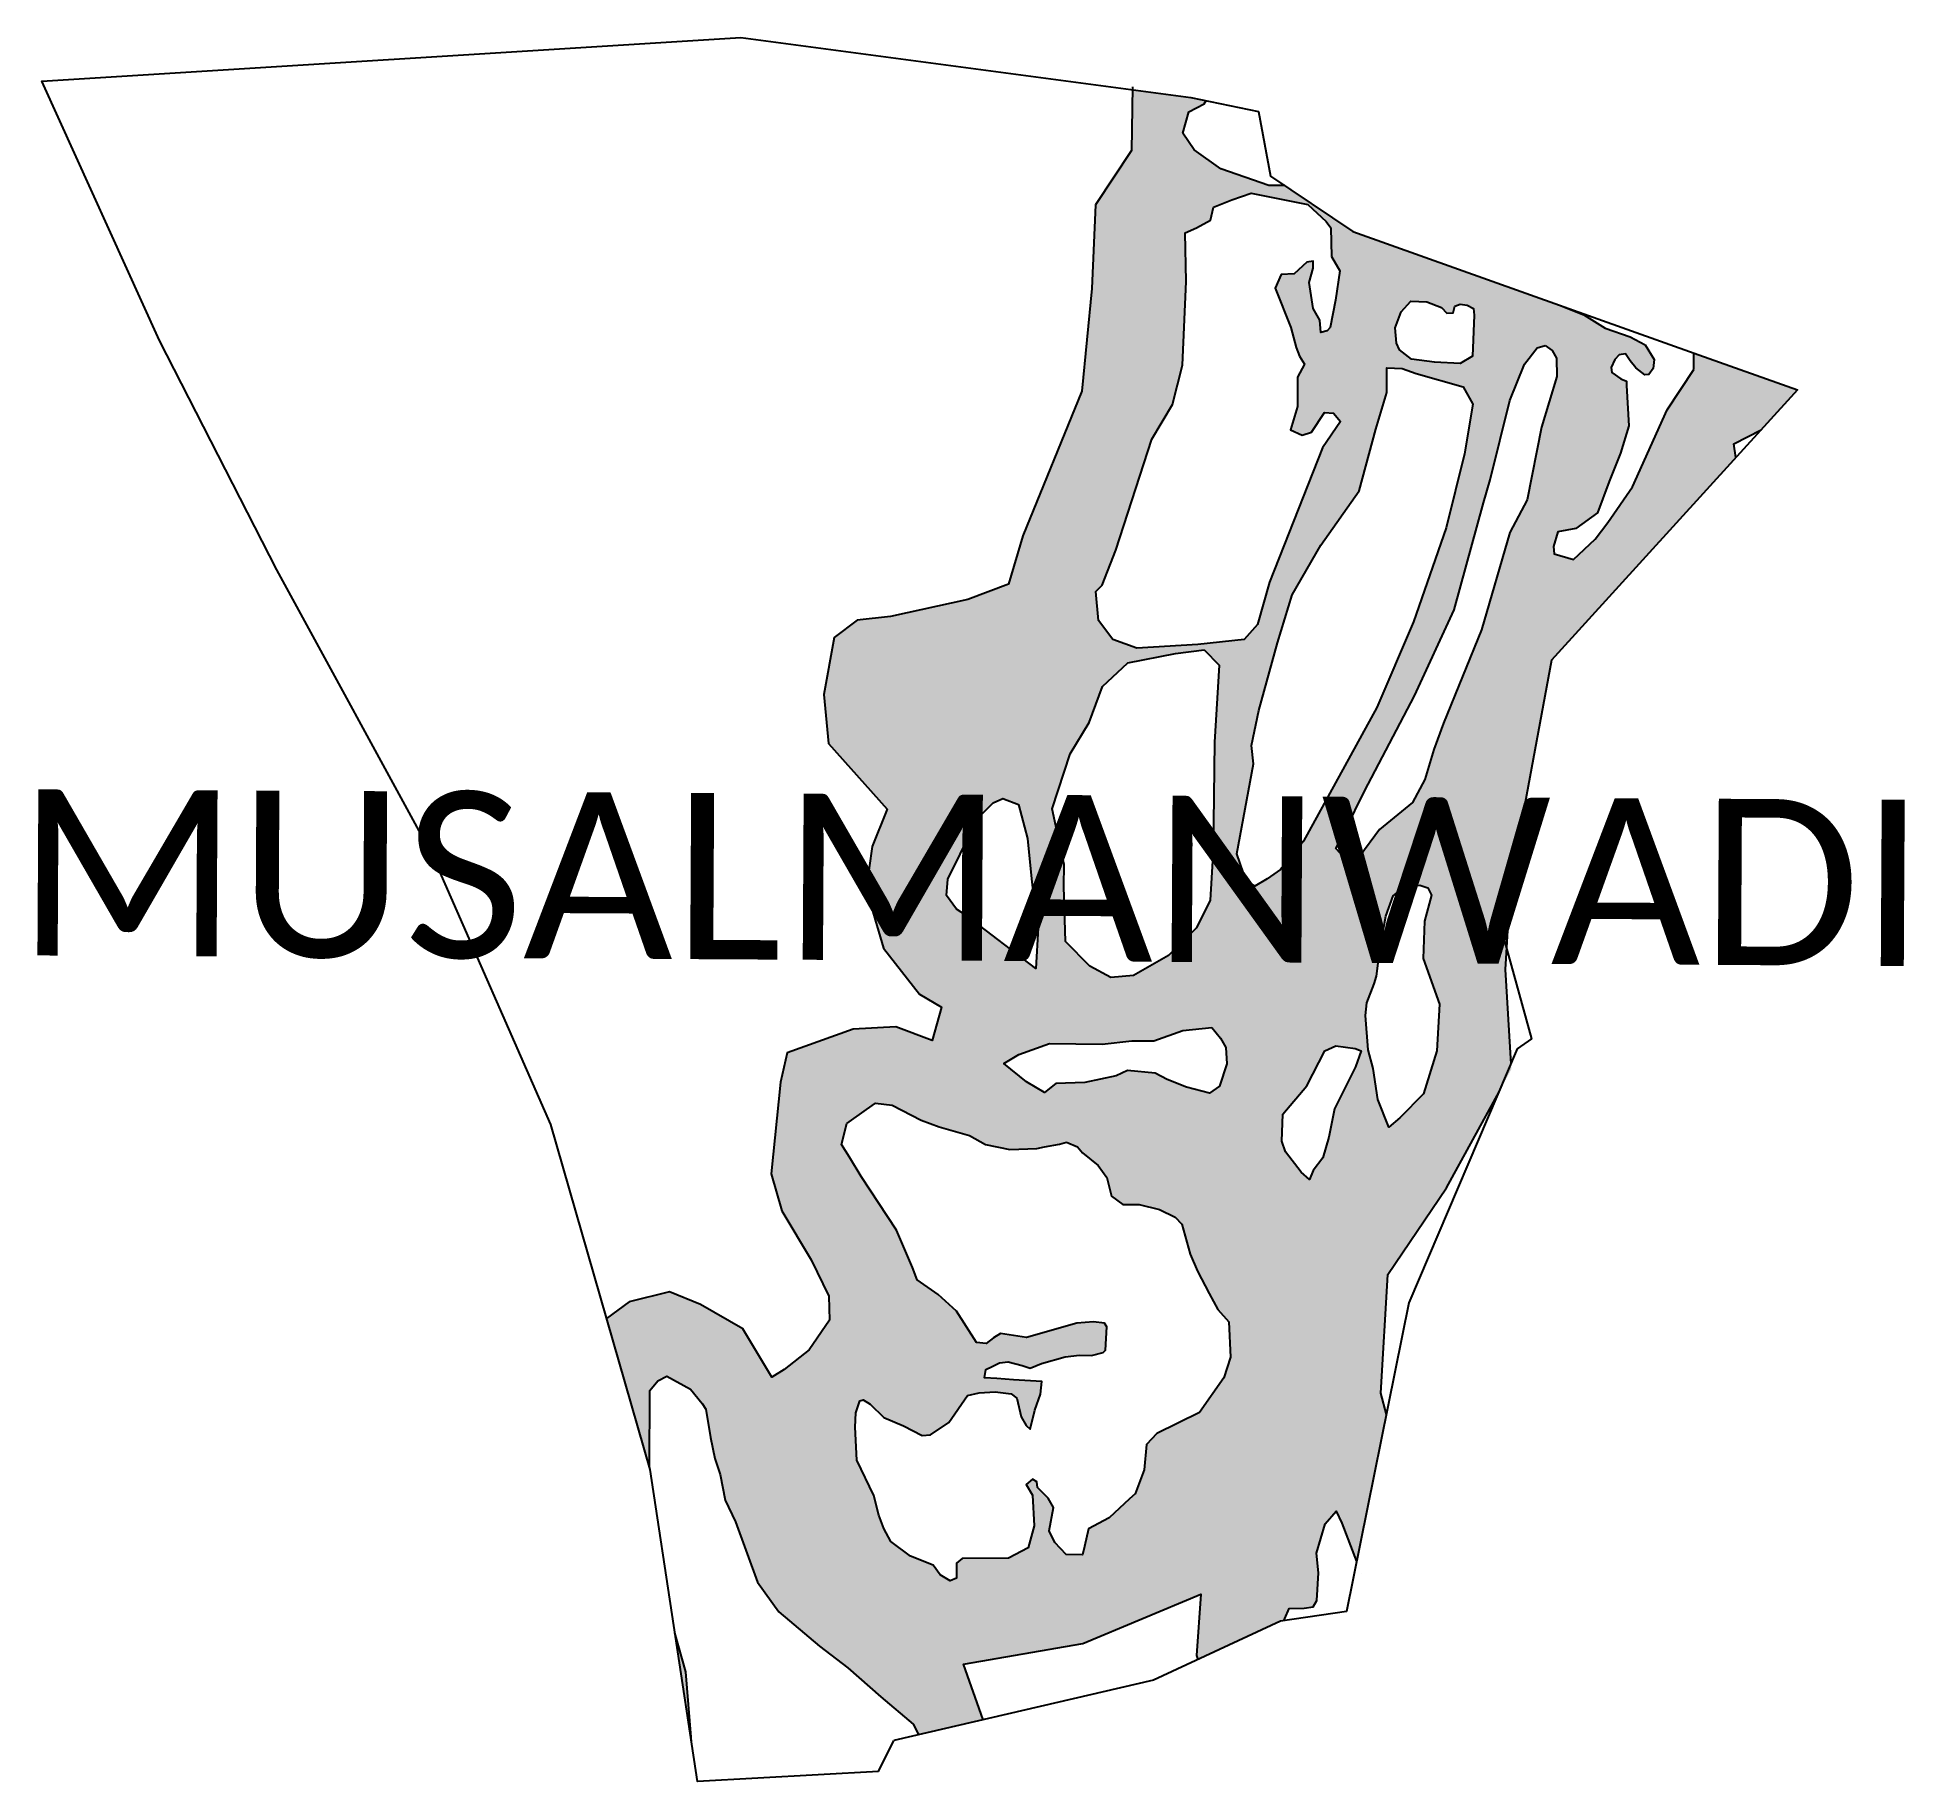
# Model space of a CAD drawing. Header units: metres. Extents: x 319329 to 320498, y 1876724 to 1877816.
import ezdxf

# ---------------------------------------------------------------- set-up
doc = ezdxf.new("R2010")
doc.units = ezdxf.units.M
for name, color, linetype in [('MANGROOVE BUFFER ZONE', 120, 'Continuous'), ('village', 3, 'Continuous'), ('VILLAGE NAME', 250, 'Continuous')]:
    doc.layers.add(name, color=color, linetype=linetype)

msp = doc.modelspace()

# ---------------------------------------------------------------- hatches: boundary and pattern name
at = {"layer": 'MANGROOVE BUFFER ZONE'}
h = msp.add_hatch(dxfattribs=at)
h.set_pattern_fill('GRASS', color=256, scale=18)
h.set_pattern_definition([(90, (0, 0), (-12.72792206, 12.72792206), [3.375, -22.08084413]), (45, (0, 0), (-12.72792206, 12.72792206), [3.375, -14.625]), (135, (0, 0), (-12.72792206, -12.72792206), [3.375, -14.625])])
h.paths.add_polyline_path([(320125.6, 1877101), (320120.3, 1877105.7), (320110.5, 1877118.5), (320108.2, 1877125), (320108.8, 1877142), (320123.9, 1877159.8), (320135.2, 1877181.6), (320142.1, 1877184.8), (320154.1, 1877183.1), (320157.8, 1877181.6), (320154.4, 1877171.7), (320141.1, 1877145.4), (320137.7, 1877127.5), (320133.8, 1877114.6), (320127.9, 1877106.8)], flags=16)
h.paths.add_polyline_path([(320175.2, 1877133.8), (320168.3, 1877151.1), (320165.4, 1877170.6), (320162.3, 1877182.2), (320160.6, 1877203.8), (320161.4, 1877211.6), (320166.1, 1877223.6), (320167.5, 1877228.4), (320169.7, 1877246.3), (320173.4, 1877266), (320177.9, 1877278.7), (320186, 1877285.2), (320194.5, 1877285.4), (320199.7, 1877283.7), (320202, 1877279.2), (320197.6, 1877262.8), (320196.6, 1877239.5), (320206.9, 1877210.8), (320205.3, 1877181.6), (320196.8, 1877154.8), (320182, 1877139.6)], flags=16)
h.paths.add_polyline_path([(320069.2, 1877159.6), (320063, 1877155.2), (320048.6, 1877159), (320036.3, 1877163.7), (320028.9, 1877167.7), (320011.6, 1877169.3), (320004.4, 1877166.1), (319984.8, 1877161.9), (319966.6, 1877161.3), (319959.6, 1877155.5), (319948.4, 1877162.3), (319934.1, 1877173.8), (319943.5, 1877179.3), (319962.7, 1877186.2), (319995.6, 1877185.9), (320014.3, 1877188), (320028.1, 1877187.9), (320046.3, 1877194.4), (320064.4, 1877196.2), (320069.8, 1877189.6), (320073.1, 1877183.8), (320073.7, 1877173.5)], flags=16)
h.paths.add_polyline_path([(320050.7, 1877054.4), (320055.4, 1877043.7), (320062.6, 1877029.7), (320068.1, 1877019.7), (320075.1, 1877012), (320076.1, 1876989.8), (320071.9, 1876977), (320056.6, 1876955.3), (320029.9, 1876942), (320023.4, 1876935.1), (320022, 1876919.4), (320016.4, 1876904.2), (320012.9, 1876901.1), (320000, 1876889.2), (319987.1, 1876882.3), (319984.7, 1876871.4), (319983.4, 1876866.1), (319973.2, 1876866.3), (319966, 1876873.7), (319962.5, 1876881.2), (319965.2, 1876895.8), (319961.8, 1876901.5), (319955.2, 1876908.2), (319954.7, 1876911.8), (319952, 1876913.4), (319948.2, 1876910.2), (319952.1, 1876903.4), (319953.2, 1876884.2), (319949.3, 1876870.5), (319937.1, 1876863.9), (319908.1, 1876863.8), (319904.5, 1876860.8), (319904.5, 1876851.5), (319900.5, 1876849.7), (319894.2, 1876853.6), (319889.9, 1876859.6), (319875.7, 1876865.3), (319863.3, 1876874.4), (319859.1, 1876882.6), (319855.8, 1876891), (319852.7, 1876903.3), (319842.1, 1876925.3), (319841, 1876946.1), (319841.4, 1876955), (319843.9, 1876962.5), (319846, 1876963.2), (319850.4, 1876960.4), (319859, 1876952.1), (319871.4, 1876946.8), (319883.1, 1876940.8), (319888.3, 1876941.3), (319899.7, 1876948.9), (319911.3, 1876965.8), (319918.7, 1876967.5), (319928.8, 1876968.2), (319938.7, 1876966.8), (319942.2, 1876964.1), (319944.9, 1876952.5), (319948.1, 1876947.1), (319950.7, 1876944.8), (319953.6, 1876956.6), (319957.1, 1876966.6), (319957.9, 1876974.7), (319940.2, 1876975.7), (319929.8, 1876976.5), (319922, 1876976.8), (319922.8, 1876982.1), (319926.9, 1876984.1), (319931.4, 1876986.3), (319936.8, 1876987), (319945.6, 1876984.7), (319950.7, 1876983), (319957.7, 1876985.9), (319972.6, 1876990), (319981.6, 1876991.1), (319989.1, 1876990.8), (319996.3, 1876992.7), (319997.8, 1876994.3), (319998.7, 1877008.9), (319997.1, 1877011.2), (319990.2, 1877011.9), (319979.9, 1877011.1), (319948.4, 1877002.2), (319932.1, 1877004.6), (319927.6, 1877001.9), (319923, 1876998.5), (319917, 1876999), (319904.5, 1877018.6), (319893, 1877029.1), (319879.8, 1877038.2), (319876.9, 1877045.9), (319867, 1877069.4), (319844.8, 1877102.9), (319837.5, 1877115), (319832.5, 1877123), (319835.9, 1877136.2), (319848.2, 1877145), (319853.8, 1877148.9), (319864.2, 1877147.7), (319882.4, 1877138.3), (319893.7, 1877134.1), (319912.7, 1877128.6), (319922.7, 1877122.9), (319937.9, 1877119.9), (319954.7, 1877120.5), (319959.5, 1877121.5), (319968.9, 1877123.3), (319973.4, 1877124.5), (319980.3, 1877121.5), (319983.4, 1877117.8), (319993.1, 1877109.8), (319998.7, 1877102.4), (320001.5, 1877090.7), (320008.6, 1877085.4), (320018.8, 1877085.4), (320031.6, 1877082.3), (320041.5, 1877077.4), (320045.5, 1877073.1)], flags=16)
h.paths.add_polyline_path([(320037.2, 1877241.4), (320015.3, 1877228.9), (320001.2, 1877227.5), (319987.9, 1877234.7), (319972.7, 1877250.2), (319971.6, 1877284.5), (319972, 1877298.4), (319964.4, 1877333.2), (319975.6, 1877367.6), (319987.6, 1877387.3), (319996, 1877409.7), (320011.7, 1877424.6), (320041.6, 1877430.5), (320059.5, 1877432.7), (320068.9, 1877423.2), (320066.1, 1877374.9), (320065.2, 1877307.6), (320063.4, 1877276), (320054.8, 1877258.6)], flags=16)
h.paths.add_polyline_path([(320091.2, 1877284.7), (320086.5, 1877287.6), (320084.1, 1877292.9), (320080.1, 1877304.9), (320090.5, 1877361.4), (320089.2, 1877372.9), (320093.8, 1877394.8), (320105.5, 1877437.2), (320114.7, 1877467.1), (320132.7, 1877498.2), (320156.6, 1877532.3), (320167, 1877570.9), (320174, 1877593.9), (320173.9, 1877609.2), (320183.5, 1877608.9), (320192.3, 1877605.8), (320221.7, 1877597.3), (320227.8, 1877586.5), (320222.6, 1877555.4), (320211, 1877509.2), (320190.7, 1877450.3), (320167.6, 1877396.7), (320121.7, 1877313), (320107.4, 1877295.2), (320099, 1877289.3)], flags=16)
h.paths.add_polyline_path([(320142.2, 1876893.4), (320145.8, 1876886), (320159.6, 1876850.1), (320167.6, 1876834.6), (320167.9, 1876820), (320171.4, 1876805.7), (320171.1, 1876792.6), (320168.1, 1876784), (320159.6, 1876770), (320154.7, 1876768.9), (320150.3, 1876773.1), (320151.5, 1876776.5), (320154.8, 1876781.3), (320160.6, 1876786.8), (320164.1, 1876792.1), (320162.8, 1876805.3), (320158.7, 1876809.9), (320154.3, 1876812.2), (320152, 1876807), (320151.6, 1876800.6), (320147.8, 1876796.3), (320140.6, 1876800.2), (320133.3, 1876810.5), (320130.4, 1876813), (320122.8, 1876810.4), (320120.7, 1876806.7), (320117, 1876802.5), (320110.7, 1876801.1), (320105.7, 1876814), (320107.3, 1876819.1), (320110.1, 1876826.3), (320112.8, 1876832.4), (320122.1, 1876832.7), (320127.9, 1876833.6), (320130.2, 1876837.4), (320131.2, 1876854.9), (320129.8, 1876867.1), (320135.4, 1876885.4)], flags=16)
h.paths.add_polyline_path([(320149.3, 1877300.6), (320144.7, 1877305.4), (320142.1, 1877308.4), (320148.1, 1877320), (320160, 1877344.3), (320191.3, 1877404), (320216, 1877457.8), (320234.5, 1877524.8), (320238.7, 1877539.2), (320251, 1877588.8), (320260.2, 1877611.5), (320268.1, 1877621.9), (320273, 1877623.3), (320277.4, 1877620.2), (320280.1, 1877615.3), (320280.4, 1877603.8), (320270.8, 1877572.1), (320261.9, 1877526.7), (320250.9, 1877506.1), (320233.3, 1877445.3), (320209.4, 1877386.9), (320203.4, 1877370.4), (320197.7, 1877351.5), (320190.1, 1877337.2), (320169.4, 1877320.2), (320157.1, 1877303.6)], flags=16)
h.paths.add_polyline_path([(319954.2, 1877233.1), (319910.9, 1877266.1), (319904.5, 1877270.4), (319898.2, 1877279), (319899.1, 1877289.1), (319914.6, 1877320.5), (319920.2, 1877329.6), (319927.4, 1877336.9), (319933.6, 1877339.6), (319943.4, 1877335.9), (319949, 1877314.5), (319951.5, 1877289.3), (319953.8, 1877268.6), (319955.7, 1877258.7)], flags=16)
h.paths.add_polyline_path([(320084.7, 1877439.2), (320055.6, 1877436), (320017.4, 1877433.8), (320002.4, 1877439.1), (319993.4, 1877451), (319991.8, 1877469.3), (319995.6, 1877473.3), (320004.3, 1877495.2), (320026.7, 1877564.6), (320039.8, 1877586.3), (320045.9, 1877610.9), (320048.4, 1877663.3), (320047.7, 1877693.8), (320054.8, 1877697), (320063.5, 1877701.7), (320065.5, 1877709.8), (320076.8, 1877714.5), (320088.9, 1877718.7), (320124.5, 1877711.6), (320136, 1877700.9), (320138.8, 1877697), (320139.2, 1877679.1), (320144.5, 1877670.1), (320141.7, 1877651.6), (320138.4, 1877634.5), (320136.5, 1877632.4), (320132.6, 1877631.5), (320131.9, 1877639.2), (320127.9, 1877646.4), (320125.4, 1877662.7), (320127.8, 1877671.7), (320127.9, 1877676.1), (320123.9, 1877675.5), (320116, 1877668.1), (320107.7, 1877667.7), (320104.1, 1877659.1), (320113.8, 1877634.5), (320117.1, 1877622), (320119.2, 1877616.5), (320122.3, 1877611.5), (320118.1, 1877603.5), (320118, 1877585.1), (320113.7, 1877570.5), (320121, 1877567.1), (320126.7, 1877569.1), (320135, 1877581.3), (320140.6, 1877581), (320144.9, 1877575.8), (320133.7, 1877559.3), (320100.4, 1877475.2), (320092.9, 1877448.5)], flags=16)
h.paths.add_polyline_path([(320189.3, 1877614.7), (320181.9, 1877620.6), (320179.9, 1877624.7), (320179.2, 1877634.3), (320182.9, 1877644.4), (320188.9, 1877651.1), (320198.9, 1877650.7), (320208.1, 1877647), (320211.5, 1877643.5), (320215.4, 1877643.7), (320216.6, 1877647.9), (320219.8, 1877649.1), (320224.3, 1877648.6), (320228.3, 1877646.5), (320228.6, 1877642.2), (320227.6, 1877616.7), (320219.9, 1877612.1), (320203.7, 1877612.8)], flags=16)
h.paths.add_polyline_path([(320366.1, 1877618.6), (320283.1, 1877648.2), (320297.3, 1877642.5), (320310.7, 1877634.2), (320326.4, 1877628.7), (320335.7, 1877623.7), (320341.4, 1877614.5), (320340.8, 1877608.9), (320338, 1877605.1), (320335.4, 1877604.9), (320329.8, 1877609.3), (320326.4, 1877613.6), (320323.3, 1877618), (320319.5, 1877617.5), (320316.7, 1877614.5), (320314.3, 1877609.6), (320314.9, 1877606.3), (320320.5, 1877602.4), (320324, 1877601), (320324, 1877598.3), (320325.5, 1877572.9), (320320.2, 1877555.9), (320313.1, 1877538.2), (320305.9, 1877518.6), (320292.3, 1877508.7), (320281.1, 1877506.6), (320278.2, 1877497.4), (320278.7, 1877492.8), (320290.8, 1877489.2), (320304.4, 1877502), (320312.4, 1877512.4), (320327.7, 1877534.7), (320349.5, 1877583), (320366.1, 1877608.2), (320366.2, 1877612.1), (320366.2, 1877617.4)])
h.paths.add_polyline_path([(320093.5, 1877769.9), (320060.8, 1877776.6), (320059.6, 1877774.7), (320050, 1877769.6), (320046.3, 1877756.3), (320053.4, 1877745.8), (320070, 1877734), (320100.1, 1877723.5), (320110, 1877723.4), (320101.2, 1877729.3)])
h.paths.add_polyline_path([(319685.4, 1877014.1), (319712.3, 1876920.6), (319712.3, 1876892.3), (319714.9, 1876876), (319718.9, 1876843), (319725.2, 1876827.7), (319728.2, 1876817.3), (319738.5, 1876748.9), (319739.3, 1876727.2), (319742.2, 1876724.6), (319742.3, 1876724.2), (319855.7, 1876730.4), (319865.2, 1876749.8), (319921.1, 1876762.8), (319908.9, 1876797.7), (319983.7, 1876810.5), (320057.5, 1876841.5), (320054.7, 1876803.1), (320055.6, 1876800.5), (320107.3, 1876824.6), (320109.5, 1876824.9), (320107.3, 1876819.1), (320105.7, 1876814), (320110.7, 1876801.1), (320117, 1876802.5), (320120.7, 1876806.7), (320122.8, 1876810.4), (320130.4, 1876813), (320133.3, 1876810.5), (320140.6, 1876800.2), (320147.8, 1876796.3), (320151.6, 1876800.6), (320152, 1876807), (320154.3, 1876812.2), (320158.7, 1876809.9), (320162.8, 1876805.3), (320164.1, 1876792.1), (320160.6, 1876786.8), (320154.8, 1876781.3), (320151.5, 1876776.5), (320150.3, 1876773.1), (320154.7, 1876768.9), (320159.6, 1876770), (320168.1, 1876784), (320171.1, 1876792.6), (320171.4, 1876805.7), (320167.9, 1876820), (320167.6, 1876834.6), (320159.6, 1876850.1), (320155, 1876862), (320173.7, 1876954), (320170.1, 1876967.2), (320174.6, 1877041.7), (320211.2, 1877095.8), (320251.9, 1877170.1), (320248.3, 1877232.5), (320252.8, 1877309), (320256.8, 1877316.8), (320277, 1877426.2), (320392.4, 1877553.1), (320391.3, 1877561.8), (320408.3, 1877570.5), (320431, 1877595.5), (320369.2, 1877617.5), (320152.6, 1877694.6), (320101.2, 1877729.3), (320093.5, 1877769.9), (320051.3, 1877778.5), (320014.6, 1877783.4), (320014, 1877745.4), (319991.6, 1877711.3), (319989.3, 1877659), (319982.9, 1877594.6), (319946, 1877504.2), (319937, 1877473.9), (319911.6, 1877464.2), (319863.2, 1877453.7), (319842.4, 1877451.3), (319828, 1877440.4), (319821.4, 1877404.8), (319824.4, 1877374.1), (319861, 1877333), (319851.6, 1877309.5), (319848, 1877282.9), (319858.7, 1877246), (319881.3, 1877217.1), (319895.1, 1877208.9), (319889.2, 1877188.2), (319866.5, 1877196.7), (319839.7, 1877195.2), (319798.4, 1877180.5), (319794.3, 1877162.1), (319788.4, 1877104.7), (319795.2, 1877081.4), (319813.5, 1877050.8), (319824.5, 1877028), (319825, 1877013.1), (319812.2, 1876994.4), (319796.6, 1876982.2), (319788.8, 1876977.3), (319770.8, 1877007.6), (319744.3, 1877022.8), (319724.7, 1877030.7), (319699.6, 1877024.5)])
h.paths.add_polyline_path([(319742.6, 1876724.2), (319855.7, 1876730.4), (319865.2, 1876749.8), (319880.8, 1876753.5), (319877.3, 1876760.1), (319857.1, 1876777.2), (319836.5, 1876795.4), (319818.8, 1876808.9), (319793.2, 1876830.4), (319779.9, 1876849), (319766.2, 1876886.7), (319759.7, 1876900.3), (319756.5, 1876916.4), (319753.2, 1876926.4), (319750.4, 1876939.5), (319747.6, 1876957.3), (319745.2, 1876960.9), (319738, 1876969.8), (319723.2, 1876977.9), (319717.5, 1876975.1), (319712.4, 1876969), (319712.3, 1876892.3), (319714.9, 1876876), (319718.9, 1876843), (319725.2, 1876827.7), (319735.1, 1876792.8), (319738.4, 1876751.9), (319739.3, 1876727.2)])

# ---------------------------------------------------------------- linework, layer by layer
at = {"color": 3}
msp.add_lwpolyline([(319855.7, 1876730.4), (319865.2, 1876749.8)], dxfattribs=at)
at = {"layer": 'MANGROOVE BUFFER ZONE', "flags": 128}
for points in [[(320014.6, 1877785.3), (320014, 1877745.4), (319991.6, 1877711.3), (319989.3, 1877659), (319982.9, 1877594.6), (319946, 1877504.2), (319937, 1877473.9), (319911.6, 1877464.2), (319863.2, 1877453.7), (319842.4, 1877451.3), (319828, 1877440.4), (319821.4, 1877404.8), (319824.4, 1877374.1), (319861, 1877333), (319851.6, 1877309.5), (319848, 1877282.9), (319858.7, 1877246), (319881.3, 1877217.1), (319895.1, 1877208.9), (319889.2, 1877188.2), (319866.5, 1877196.7), (319839.7, 1877195.2), (319798.4, 1877180.5), (319794.3, 1877162.1), (319788.4, 1877104.7), (319795.2, 1877081.4), (319813.5, 1877050.8), (319824.5, 1877028), (319825, 1877013.1), (319812.2, 1876994.4), (319796.6, 1876982.2), (319788.8, 1876977.3), (319770.8, 1877007.6), (319744.3, 1877022.8), (319724.7, 1877030.7), (319699.6, 1877024.5), (319685.4, 1877014.1)], [(320110, 1877723.4), (320100.1, 1877723.5), (320070, 1877734), (320053.4, 1877745.8), (320046.3, 1877756.3), (320050, 1877769.6), (320059.6, 1877774.7), (320060.8, 1877776.6)], [(320283.1, 1877648.2), (320297.3, 1877642.5), (320310.7, 1877634.2), (320326.4, 1877628.7), (320335.7, 1877623.7), (320341.4, 1877614.5), (320340.8, 1877608.9), (320338, 1877605.1), (320335.4, 1877604.9), (320329.8, 1877609.3), (320326.4, 1877613.6), (320323.3, 1877618), (320319.5, 1877617.5), (320316.7, 1877614.5), (320314.3, 1877609.6), (320314.9, 1877606.3), (320320.5, 1877602.4), (320324, 1877601), (320324, 1877598.3), (320325.5, 1877572.9), (320320.2, 1877555.9), (320313.1, 1877538.2), (320305.9, 1877518.6), (320292.3, 1877508.7), (320281.1, 1877506.6), (320278.2, 1877497.4), (320278.7, 1877492.8), (320290.8, 1877489.2), (320304.4, 1877502), (320312.4, 1877512.4), (320327.7, 1877534.7), (320349.5, 1877583), (320366.1, 1877608.2)], [(320366.1, 1877608.2), (320366.1, 1877608.2), (320366.2, 1877612.1), (320366.2, 1877617.4), (320366.1, 1877618.6)], [(320392.4, 1877553.1), (320391.3, 1877561.8), (320408.3, 1877570.5)], [(320251.7, 1877173.6), (320248.3, 1877232.5), (320252.8, 1877309), (320256.8, 1877316.8)], [(320173.7, 1876954), (320170.1, 1876967.2), (320174.6, 1877041.7), (320211.2, 1877095.8), (320244.2, 1877156)], [(319712.3, 1876920.6), (319712.4, 1876969), (319717.5, 1876975.1), (319723.2, 1876977.9), (319738, 1876969.8), (319745.2, 1876960.9), (319747.6, 1876957.3), (319750.4, 1876939.5), (319753.2, 1876926.4), (319756.5, 1876916.4), (319759.7, 1876900.3), (319766.2, 1876886.7), (319779.9, 1876849), (319793.2, 1876830.4), (319818.8, 1876808.9), (319836.5, 1876795.4), (319857.1, 1876777.2), (319877.3, 1876760.1), (319880.8, 1876753.5)], [(320109.5, 1876824.9), (320110.1, 1876826.3), (320112.8, 1876832.4), (320122.1, 1876832.7), (320127.9, 1876833.6), (320130.2, 1876837.4), (320131.2, 1876854.9), (320129.8, 1876867.1), (320135.4, 1876885.4), (320142.2, 1876893.4), (320145.8, 1876886), (320155, 1876862)], [(319921.1, 1876762.8), (319908.9, 1876797.7), (319983.7, 1876810.5), (320057.5, 1876841.5), (320054.7, 1876803.1), (320055.6, 1876800.5)], [(319738.5, 1876748.9), (319738.4, 1876751.9), (319735.1, 1876792.8), (319728.2, 1876817.3)], [(319742.8, 1876724.1), (319742.2, 1876724.6)]]:
    msp.add_lwpolyline(points, dxfattribs=at)
for points in [[(320124.5, 1877711.6), (320136, 1877700.9), (320138.8, 1877697), (320139.2, 1877679.1), (320144.5, 1877670.1), (320141.7, 1877651.6), (320138.4, 1877634.5), (320136.5, 1877632.4), (320132.6, 1877631.5), (320131.9, 1877639.2), (320127.9, 1877646.4), (320125.4, 1877662.7), (320127.8, 1877671.7), (320127.9, 1877676.1), (320123.9, 1877675.5), (320116, 1877668.1), (320107.7, 1877667.7), (320104.1, 1877659.1), (320113.8, 1877634.5), (320117.1, 1877622), (320119.2, 1877616.5), (320122.3, 1877611.5), (320118.1, 1877603.5), (320118, 1877585.1), (320113.7, 1877570.5), (320121, 1877567.1), (320126.7, 1877569.1), (320135, 1877581.3), (320140.6, 1877581), (320144.9, 1877575.8), (320133.7, 1877559.3), (320100.4, 1877475.2), (320092.9, 1877448.5), (320084.7, 1877439.2), (320055.6, 1877436), (320017.4, 1877433.8), (320002.4, 1877439.1), (319993.4, 1877451), (319991.8, 1877469.3), (319995.6, 1877473.3), (320004.3, 1877495.2), (320026.7, 1877564.6), (320039.8, 1877586.3), (320045.9, 1877610.9), (320048.4, 1877663.3), (320047.7, 1877693.8), (320054.8, 1877697), (320063.5, 1877701.7), (320065.5, 1877709.8), (320076.8, 1877714.5), (320088.9, 1877718.7)], [(320219.8, 1877649.1), (320224.3, 1877648.6), (320228.3, 1877646.5), (320228.6, 1877642.2), (320227.6, 1877616.7), (320219.9, 1877612.1), (320203.7, 1877612.8), (320189.3, 1877614.7), (320181.9, 1877620.6), (320179.9, 1877624.7), (320179.2, 1877634.3), (320182.9, 1877644.4), (320188.9, 1877651.1), (320198.9, 1877650.7), (320208.1, 1877647), (320211.5, 1877643.5), (320215.4, 1877643.7), (320216.6, 1877647.9)], [(320273, 1877623.3), (320277.4, 1877620.2), (320280.1, 1877615.3), (320280.4, 1877603.8), (320270.8, 1877572.1), (320261.9, 1877526.7), (320250.9, 1877506.1), (320233.3, 1877445.3), (320209.4, 1877386.9), (320203.4, 1877370.4), (320197.7, 1877351.5), (320190.1, 1877337.2), (320169.4, 1877320.2), (320157.1, 1877303.6), (320149.3, 1877300.6), (320144.7, 1877305.4), (320142.1, 1877308.4), (320148.1, 1877320), (320160, 1877344.3), (320191.3, 1877404), (320216, 1877457.8), (320234.5, 1877524.8), (320238.7, 1877539.2), (320251, 1877588.8), (320260.2, 1877611.5), (320268.1, 1877621.9)], [(320183.5, 1877608.9), (320192.3, 1877605.8), (320221.7, 1877597.3), (320227.8, 1877586.5), (320222.6, 1877555.4), (320211, 1877509.2), (320190.7, 1877450.3), (320167.6, 1877396.7), (320121.7, 1877313), (320107.4, 1877295.2), (320099, 1877289.3), (320091.2, 1877284.7), (320086.5, 1877287.6), (320084.1, 1877292.9), (320080.1, 1877304.9), (320090.5, 1877361.4), (320089.2, 1877372.9), (320093.8, 1877394.8), (320105.5, 1877437.2), (320114.7, 1877467.1), (320132.7, 1877498.2), (320156.6, 1877532.3), (320167, 1877570.9), (320174, 1877593.9), (320173.9, 1877609.2)], [(320059.5, 1877432.7), (320068.9, 1877423.2), (320066.1, 1877374.9), (320065.2, 1877307.6), (320063.4, 1877276), (320054.8, 1877258.6), (320037.2, 1877241.4), (320015.3, 1877228.9), (320001.2, 1877227.5), (319987.9, 1877234.7), (319972.7, 1877250.2), (319971.6, 1877284.5), (319972, 1877298.4), (319964.4, 1877333.2), (319975.6, 1877367.6), (319987.6, 1877387.3), (319996, 1877409.7), (320011.7, 1877424.6), (320041.6, 1877430.5)], [(319943.4, 1877335.9), (319949, 1877314.5), (319951.5, 1877289.3), (319953.8, 1877268.6), (319955.7, 1877258.7), (319954.2, 1877233.1), (319910.9, 1877266.1), (319904.5, 1877270.4), (319898.2, 1877279), (319899.1, 1877289.1), (319914.6, 1877320.5), (319920.2, 1877329.6), (319927.4, 1877336.9), (319933.6, 1877339.6)], [(320194.5, 1877285.4), (320199.7, 1877283.7), (320202, 1877279.2), (320197.6, 1877262.8), (320196.6, 1877239.5), (320206.9, 1877210.8), (320205.3, 1877181.6), (320196.8, 1877154.8), (320182, 1877139.6), (320175.2, 1877133.8), (320168.3, 1877151.1), (320165.4, 1877170.6), (320162.3, 1877182.2), (320160.6, 1877203.8), (320161.4, 1877211.6), (320166.1, 1877223.6), (320167.5, 1877228.4), (320169.7, 1877246.3), (320173.4, 1877266), (320177.9, 1877278.7), (320186, 1877285.2)], [(320064.4, 1877196.2), (320069.8, 1877189.6), (320073.1, 1877183.8), (320073.7, 1877173.5), (320069.2, 1877159.6), (320063, 1877155.2), (320048.6, 1877159), (320036.3, 1877163.7), (320028.9, 1877167.7), (320011.6, 1877169.3), (320004.4, 1877166.1), (319984.8, 1877161.9), (319966.6, 1877161.3), (319959.6, 1877155.5), (319948.4, 1877162.3), (319934.1, 1877173.8), (319943.5, 1877179.3), (319962.7, 1877186.2), (319995.6, 1877185.9), (320014.3, 1877188), (320028.1, 1877187.9), (320046.3, 1877194.4)], [(320154.1, 1877183.1), (320157.8, 1877181.6), (320154.4, 1877171.7), (320141.1, 1877145.4), (320137.7, 1877127.5), (320133.8, 1877114.6), (320127.9, 1877106.8), (320125.6, 1877101), (320120.3, 1877105.7), (320110.5, 1877118.5), (320108.2, 1877125), (320108.8, 1877142), (320123.9, 1877159.8), (320135.2, 1877181.6), (320142.1, 1877184.8)], [(319973.4, 1877124.5), (319980.3, 1877121.5), (319983.4, 1877117.8), (319993.1, 1877109.8), (319998.7, 1877102.4), (320001.5, 1877090.7), (320008.6, 1877085.4), (320018.8, 1877085.4), (320031.6, 1877082.3), (320041.5, 1877077.4), (320045.5, 1877073.1), (320050.7, 1877054.4), (320055.4, 1877043.7), (320062.6, 1877029.7), (320068.1, 1877019.7), (320075.1, 1877012), (320076.1, 1876989.8), (320071.9, 1876977), (320056.6, 1876955.3), (320029.9, 1876942), (320023.4, 1876935.1), (320022, 1876919.4), (320016.4, 1876904.2), (320012.9, 1876901.1), (320000, 1876889.2), (319987.1, 1876882.3), (319984.7, 1876871.4), (319983.4, 1876866.1), (319973.2, 1876866.3), (319966, 1876873.7), (319962.5, 1876881.2), (319965.2, 1876895.8), (319961.8, 1876901.5), (319955.2, 1876908.2), (319954.7, 1876911.8), (319952, 1876913.4), (319948.2, 1876910.2), (319952.1, 1876903.4), (319953.2, 1876884.2), (319949.3, 1876870.5), (319937.1, 1876863.9), (319908.1, 1876863.8), (319904.5, 1876860.8), (319904.5, 1876851.5), (319900.5, 1876849.7), (319894.2, 1876853.6), (319889.9, 1876859.6), (319875.7, 1876865.3), (319863.3, 1876874.4), (319859.1, 1876882.6), (319855.8, 1876891), (319852.7, 1876903.3), (319842.1, 1876925.3), (319841, 1876946.1), (319841.4, 1876955), (319843.9, 1876962.5), (319846, 1876963.2), (319850.4, 1876960.4), (319859, 1876952.1), (319871.4, 1876946.8), (319883.1, 1876940.8), (319888.3, 1876941.3), (319899.7, 1876948.9), (319911.3, 1876965.8), (319918.7, 1876967.5), (319928.8, 1876968.2), (319938.7, 1876966.8), (319942.2, 1876964.1), (319944.9, 1876952.5), (319948.1, 1876947.1), (319950.7, 1876944.8), (319953.6, 1876956.6), (319957.1, 1876966.6), (319957.9, 1876974.7), (319940.2, 1876975.7), (319929.8, 1876976.5), (319922, 1876976.8), (319922.8, 1876982.1), (319926.9, 1876984.1), (319931.4, 1876986.3), (319936.8, 1876987), (319945.6, 1876984.7), (319950.7, 1876983), (319957.7, 1876985.9), (319972.6, 1876990), (319981.6, 1876991.1), (319989.1, 1876990.8), (319996.3, 1876992.7), (319997.8, 1876994.3), (319998.7, 1877008.9), (319997.1, 1877011.2), (319990.2, 1877011.9), (319979.9, 1877011.1), (319948.4, 1877002.2), (319932.1, 1877004.6), (319927.6, 1877001.9), (319923, 1876998.5), (319917, 1876999), (319904.5, 1877018.6), (319893, 1877029.1), (319879.8, 1877038.2), (319876.9, 1877045.9), (319867, 1877069.4), (319844.8, 1877102.9), (319837.5, 1877115), (319832.5, 1877123), (319835.9, 1877136.2), (319848.2, 1877145), (319853.8, 1877148.9), (319864.2, 1877147.7), (319882.4, 1877138.3), (319893.7, 1877134.1), (319912.7, 1877128.6), (319922.7, 1877122.9), (319937.9, 1877119.9), (319954.7, 1877120.5), (319959.5, 1877121.5), (319968.9, 1877123.3)]]:
    msp.add_lwpolyline(points, close=True, dxfattribs=at)
at = {"layer": 'village', "color": 3}
for points in [[(319855.7, 1876730.4, 0), (319742.3, 1876724.2, 0), (319712.6, 1876919.5, 0), (319650.5, 1877135.5, 0), (319576.8, 1877303.3, 0), (319478.9, 1877482.8, 0), (319405.4, 1877626.5, 0), (319331.9, 1877788.8, 0), (319769.4, 1877816.2, 0), (320051.3, 1877778.5, 0), (320093.5, 1877769.9, 0), (320101.2, 1877729.3, 0), (320152.6, 1877694.6, 0), (320369.2, 1877617.5, 0), (320369.2, 1877617.5, 0)], [(320369.2, 1877617.5, 0), (320431, 1877595.5, 0), (320277, 1877426.2, 0), (320245.7, 1877257.1, 0), (320264.5, 1877189.2, 0), (320255.6, 1877182.8, 0), (320187.8, 1877023.9, 0), (320148.7, 1876830.5, 0), (320107.3, 1876824.6, 0), (320027.8, 1876787.6, 0), (319865.2, 1876749.8, 0)]]:
    msp.add_polyline3d(points, dxfattribs=at)

# ---------------------------------------------------------------- texts
at = {"layer": 'VILLAGE NAME', "insert": (319316.4, 1877345.5), "char_height": 104.042, "attachment_point": 1, "rotation": 359.6762}
msp.add_mtext_dynamic_manual_height_columns('{\\fCalibri|b0|i0|c0|p34;MUSALMANWADI}', width=1675.948, gutter_width=520.2, heights=[0], dxfattribs=at)

doc.saveas('drawing.dxf')
